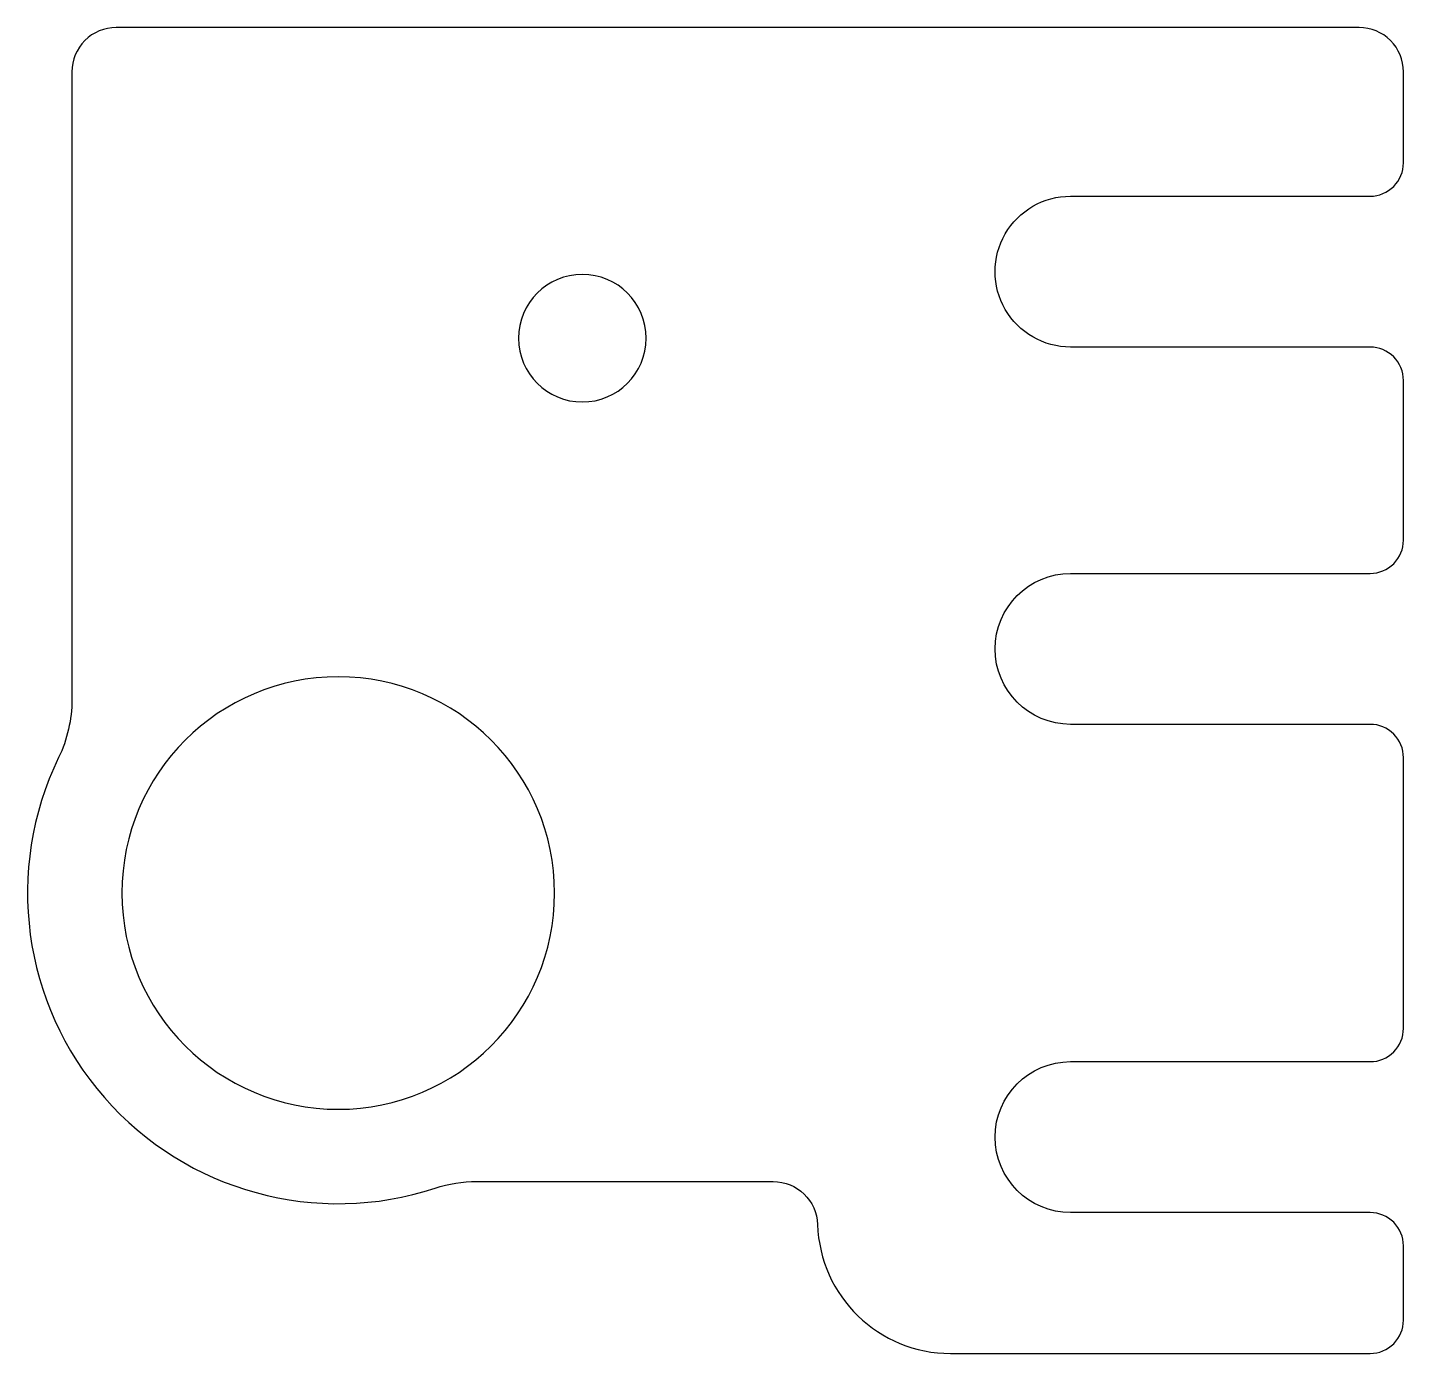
# Model space of a CAD drawing. Header units: millimetres. Extents: x 99 to 130, y 70.1 to 100.
import ezdxf

# ---------------------------------------------------------------- set-up
doc = ezdxf.new("R2010")
doc.units = ezdxf.units.MM
doc.layers.get('0').update_dxf_attribs({"linetype": 'CONTINUOUS'})

msp = doc.modelspace()

# ---------------------------------------------------------------- linework, layer by layer
msp.add_lwpolyline([(122.5, 96.2), (129.25, 96.2, 0.414214), (130, 96.95), (130, 99, 0.414214), (129, 100), (101, 100, 0.414214), (100, 99), (100, 84.859, -0.113237), (99.7, 83.551, 0.662117), (108.186, 73.85, -0.079557), (109.122, 74), (115.8, 74, -0.405089), (116.8, 73.031, 0.405089), (119.798, 70.125), (129.25, 70.125, 0.414214), (130, 70.875), (130, 72.55, 0.414214), (129.25, 73.3), (122.5, 73.3, -1), (122.5, 76.7), (129.25, 76.7, 0.414214), (130, 77.45), (130, 83.55, 0.414214), (129.25, 84.3), (122.5, 84.3, -1), (122.5, 87.7), (129.25, 87.7, 0.414214), (130, 88.45), (130, 92.05, 0.414214), (129.25, 92.8), (122.5, 92.8, -1.000082)], format="xyb", close=True)
at = {"extrusion": (-2.36686e-23, 2.53757e-24, -1)}
for centre, radius in [((-111.5, 93, 0), 1.437), ((-106, 80.5, 0), 4.873)]:
    msp.add_circle(centre, radius, dxfattribs=at)

doc.saveas('drawing.dxf')
